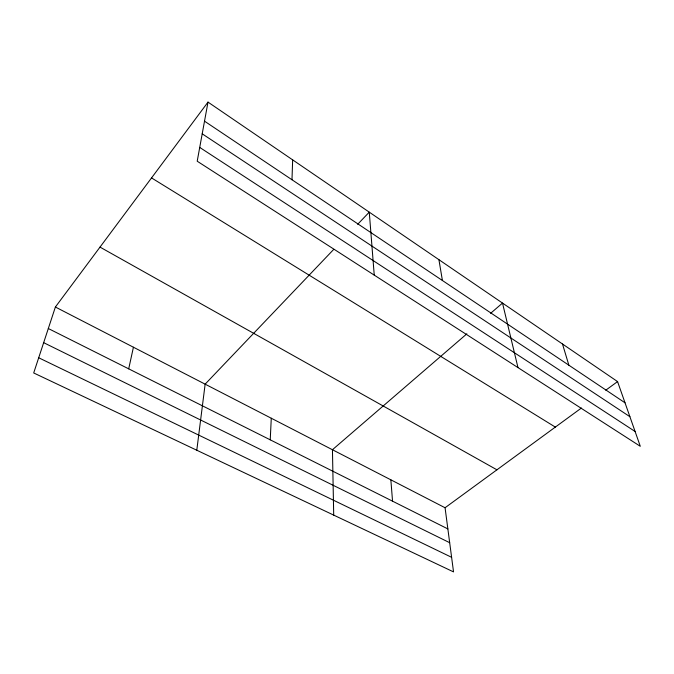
<?xml version="1.0" encoding="UTF-8"?>
<svg xmlns="http://www.w3.org/2000/svg" width="674" height="674" viewBox="0 0 674 674"><rect width="100%" height="100%" fill="white"/><g stroke="black" fill="none" stroke-linecap="round" stroke-linejoin="round"><path stroke-width="1.01" d="M291.985 179.747L292.659 159.873M270.232 439.827L271.277 418.225M196.791 450.24L205.14 384.163L333.773 249.346M208.005 102.103L197.204 161.212L640.3 446.306L617.561 381.585L208.005 102.103L55.386 307.024L33.7 372.958L453.535 571.897L445.067 507.749L55.386 307.024M128.7 368.847L133.427 347.22M357.675 224.299L369.268 212.15L374.238 275.118M466.863 333.815L332.442 449.735L333.706 515.113M490.621 313.317L502.509 303.073L517.977 367.608M445.067 507.749L581.401 408.031M605.791 390.195L617.561 381.585M38.696 357.768L451.614 557.314M43.658 342.67L449.684 542.705M48.309 328.524L447.865 528.913M100.005 247.105L496.932 469.812M151.54 177.911L555.334 427.097M199.723 147.421L635.093 431.486M202.208 133.823L629.895 416.701M204.517 121.168L625.017 402.808M562.495 344.01L568.864 365.198M438.917 259.675L442.414 280.502M390.853 479.821L392.546 501.17"/></g></svg>
